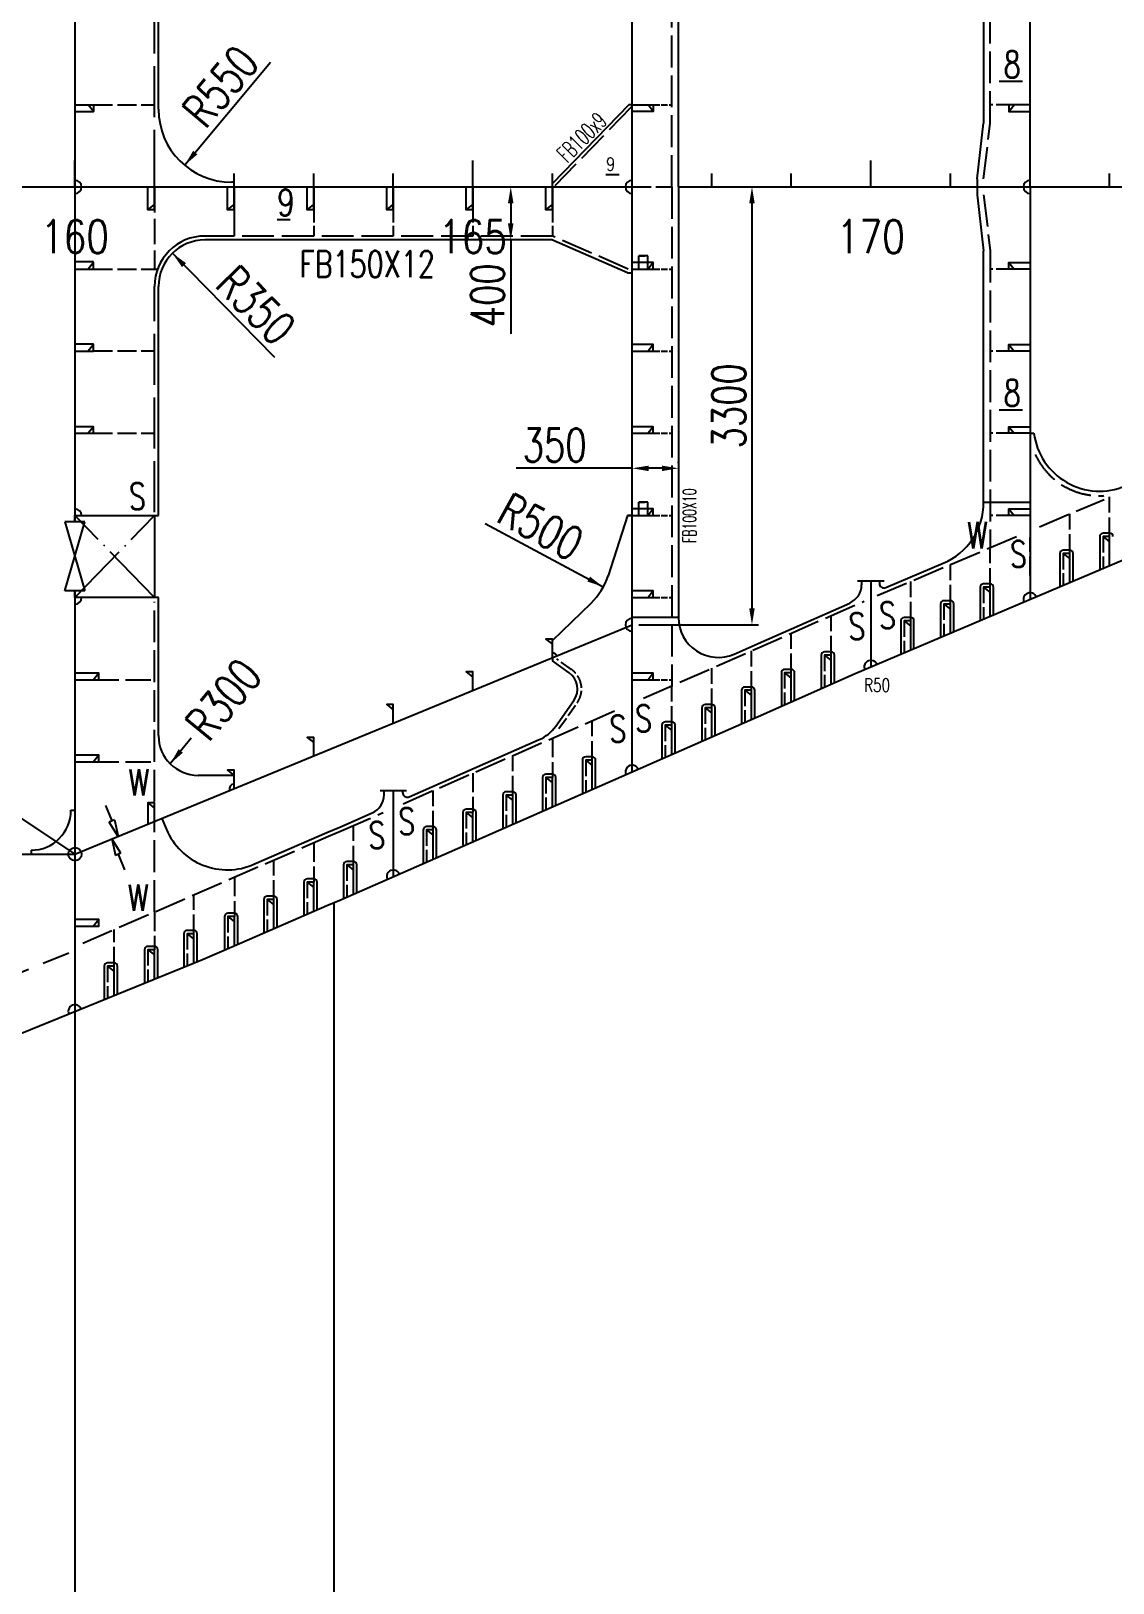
# Model space of a CAD drawing. Extents: x 373818 to 564480, y 322172 to 634257.
# Drawn here: x 544869 to 553025, y 562510 to 574205 of the extents above; entities that cross this region are included whole.
import ezdxf
from ezdxf.enums import TextEntityAlignment as Align

# ---------------------------------------------------------------- set-up
doc = ezdxf.new("R2010")
doc.units = 0
doc.header["$LTSCALE"] = 40
doc.header["$MEASUREMENT"] = 0
doc.linetypes.add('ACAD_ISO02W100', pattern=[15, 12, -3])
doc.linetypes.add('ACAD_ISO04W100', pattern=[30.5, 24, -3, 0.5, -3])
doc.layers.get('0').update_dxf_attribs({"linetype": 'CONTINUOUS'})
doc.layers.get('DEFPOINTS').update_dxf_attribs({"linetype": 'CONTINUOUS'})
for name, color, linetype in [('01CONTINUOUS', 2, 'CONTINUOUS'), ('C-CEN', 4, 'ACAD_ISO04W100'), ('C-CON', 4, 'CONTINUOUS'), ('C-DAS', 4, 'ACAD_ISO02W100'), ('FRAME', 7, 'CONTINUOUS'), ('TEXT', 9, 'CONTINUOUS'), ('Y-CON', 2, 'CONTINUOUS'), ('Y-DAS', 2, 'ACAD_ISO02W100')]:
    doc.layers.add(name, color=color, linetype=linetype)
doc.styles.add('ROMANS', font='romans.shx', dxfattribs={"width": 0.75, "height": 250, "bigfont": 'hzdx.shx'})
doc.dimstyles.new('DM-50', dxfattribs={"dimscale": 50, "dimtxt": 1, "dimasz": 2.5, "dimexe": 1, "dimexo": 1, "dimgap": 1, "dimtad": 1, "dimdec": 0, "dimdsep": 46, "dimtxsty": 'ROMANS', "dimblk1": 'CLOSEDBLANK', "dimblk2": 'CLOSEDBLANK', "dimcen": 0, "dimclrd": 1, "dimclre": 1, "dimclrt": 1, "dimadec": 0, "dimazin": 0, "dimtfac": 1, "dimtdec": 0, "dimtmove": 0, "dimatfit": 3, "dimldrblk": 'CLOSEDBLANK', "dimfxl": 0, "dimtolj": 1, "dimarcsym": 0})

# ---------------------------------------------------------------- blocks, each defined once
blk = doc.blocks.new('*D226')
at = {"color": 1, "linetype": 'ByBlock', "transparency": 16777216}
blk.add_line((569934, 574777), (569286, 574002), dxfattribs=at)
blk.add_solid([(569350, 574111), (569382, 574084), (569286, 574002)], dxfattribs=at)
at = {"layer": 'DEFPOINTS', "color": 0, "linetype": 'ByBlock', "transparency": 16777216}
for p in [(569639, 574424), (569286, 574002)]:
    blk.add_point(p, dxfattribs=at)
at = {"color": 1, "linetype": 'ByBlock', "transparency": 16777216, "insert": (569556, 574597), "char_height": 250, "attachment_point": 5, "rotation": 50.0918, "style": 'ROMANS'}
blk.add_mtext('\\A1;R550', dxfattribs=at)
blk = doc.blocks.new('_CLOSEDBLANK')
at = {"color": 0, "linetype": 'ByBlock'}
for p, q in [((-1, 0.167), (0, 0)), ((-1, 0.167), (-1, -0.167)), ((0, 0), (-1, -0.167))]:
    blk.add_line(p, q, dxfattribs=at)
blk = doc.blocks.new('*D225')
at = {"color": 1, "linetype": 'ByBlock', "transparency": 16777216}
blk.add_line((569965, 572553), (569194, 573338), dxfattribs=at)
blk.add_solid([(569296, 573264), (569266, 573234), (569194, 573338)], dxfattribs=at)
at = {"layer": 'DEFPOINTS', "color": 0, "linetype": 'ByBlock', "transparency": 16777216}
for p in [(569194, 573338), (569439, 573089)]:
    blk.add_point(p, dxfattribs=at)
at = {"color": 1, "linetype": 'ByBlock', "transparency": 16777216, "insert": (569824, 572947), "char_height": 250, "attachment_point": 5, "rotation": 314.5011, "style": 'ROMANS'}
blk.add_mtext('\\A1;R350', dxfattribs=at)
blk = doc.blocks.new('M50间断')
at = {"extrusion": (0, 0, -1)}
for points in [[(125, 0), (251, 0)], [(-252, -51), (-126, -51)]]:
    blk.add_lwpolyline(points, dxfattribs=at)
at = {"extrusion": (0, 0, -1), "xscale": 125, "yscale": 125, "zscale": 125, "rotation": 180}
blk.add_blockref('_CLOSEDBLANK', (0, 0), dxfattribs=at)
at = {"xscale": 125, "yscale": 125, "zscale": 125, "rotation": 180}
blk.add_blockref('_CLOSEDBLANK', (0, -51), dxfattribs=at)
blk = doc.blocks.new('*D223')
at = {"color": 1, "linetype": 'ByBlock', "transparency": 16777216}
blk.add_line((569336, 569684), (569177, 569491), dxfattribs=at)
blk.add_solid([(569240, 569601), (569272, 569575), (569177, 569491)], dxfattribs=at)
at = {"layer": 'DEFPOINTS', "color": 0, "linetype": 'ByBlock', "transparency": 16777216}
for p in [(569368, 569723), (569177, 569491)]:
    blk.add_point(p, dxfattribs=at)
at = {"color": 1, "linetype": 'ByBlock', "transparency": 16777216, "insert": (569579, 569977), "char_height": 250, "attachment_point": 5, "rotation": 50.3974, "style": 'ROMANS'}
blk.add_mtext('\\A1;R300', dxfattribs=at)
blk = doc.blocks.new('*D221')
at = {"color": 1, "linetype": 'ByBlock', "transparency": 16777216}
for p, q in [((572659, 571757), (572659, 571768)), ((573009, 571757), (573009, 571768)), ((572659, 571718), (571784, 571718)), ((572884, 571718), (572784, 571718))]:
    blk.add_line(p, q, dxfattribs=at)
for points in [[(572784, 571738), (572784, 571697), (572659, 571718)], [(572884, 571738), (572884, 571697), (573009, 571718)]]:
    blk.add_solid(points, dxfattribs=at)
at = {"layer": 'DEFPOINTS', "color": 0, "linetype": 'ByBlock', "transparency": 16777216}
for p in [(572659, 571707), (573009, 571718), (573009, 571707)]:
    blk.add_point(p, dxfattribs=at)
at = {"color": 1, "linetype": 'ByBlock', "transparency": 16777216, "insert": (572075, 571893), "char_height": 250, "attachment_point": 5, "style": 'ROMANS'}
blk.add_mtext('\\A1;350', dxfattribs=at)
blk = doc.blocks.new('*D224')
at = {"color": 1, "linetype": 'ByBlock', "transparency": 16777216}
blk.add_line((571552, 571303), (572442, 570824), dxfattribs=at)
blk.add_solid([(572342, 570901), (572322, 570865), (572442, 570824)], dxfattribs=at)
at = {"layer": 'DEFPOINTS', "color": 0, "linetype": 'ByBlock', "transparency": 16777216}
for p in [(572002, 571061), (572442, 570824)]:
    blk.add_point(p, dxfattribs=at)
at = {"color": 1, "linetype": 'ByBlock', "transparency": 16777216, "insert": (571970, 571277), "char_height": 250, "attachment_point": 5, "rotation": 331.6737, "style": 'ROMANS'}
blk.add_mtext('\\A1;R500', dxfattribs=at)
blk = doc.blocks.new('*D213')
at = {"color": 1, "linetype": 'ByBlock', "transparency": 16777216}
for p, q in [((571744, 573714), (571744, 573564)), ((571744, 573439), (571744, 572731))]:
    blk.add_line(p, q, dxfattribs=at)
for points in [[(571723, 573714), (571765, 573714), (571744, 573839)], [(571723, 573564), (571765, 573564), (571744, 573439)]]:
    blk.add_solid(points, dxfattribs=at)
at = {"layer": 'DEFPOINTS', "color": 0, "linetype": 'ByBlock', "transparency": 16777216}
for p in [(571744, 573839), (571744, 573439), (571744, 573439)]:
    blk.add_point(p, dxfattribs=at)
at = {"color": 1, "linetype": 'ByBlock', "transparency": 16777216, "insert": (571569, 573022), "char_height": 250, "attachment_point": 5, "rotation": 90, "style": 'ROMANS'}
blk.add_mtext('\\A1;400', dxfattribs=at)

msp = doc.modelspace()

# ---------------------------------------------------------------- linework, layer by layer
for p, q in [((548200.32, 573030.69), (548200.32, 573230.69)), ((551200.32, 573030.69), (551200.32, 573230.69)), ((545800.32, 573030.69), (545800.32, 573130.69)), ((546400.32, 573030.69), (546400.32, 573130.69)), ((547000.32, 573030.69), (547000.32, 573130.69)), ((547600.32, 573030.69), (547600.32, 573130.69)), ((548800.32, 573030.69), (548800.32, 573130.69)), ((549400.32, 573030.69), (549400.32, 573130.69)), ((550000.32, 573030.69), (550000.32, 573130.69)), ((550600.32, 573030.69), (550600.32, 573130.69)), ((551800.32, 573030.69), (551800.32, 573130.69)), ((553000.32, 573030.69), (553000.32, 573130.69)), ((526450.32, 573030.69), (545200.32, 573030.69)), ((549750.32, 573030.69), (552000.32, 573030.69)), ((552400.32, 573030.69), (556000.32, 573030.69)), ((552050.32, 570654.55), (552400.32, 570654.55)), ((553000.32, 570421.05), (552950.32, 570421.05)), ((552699.82, 570293.68), (552649.82, 570293.68)), ((552724.82, 570059.65), (552724.82, 570268.68)), ((552025.32, 570014.6), (552025.32, 569761.71)), ((552100.32, 570039.6), (552050.32, 570039.6)), ((552125.32, 569805.56), (552125.32, 570014.6)), ((551800.32, 569912.45), (551750.32, 569912.45)), ((549750.32, 569785.04), (549400.32, 569785.04)), ((551500.32, 569785.3), (551450.32, 569785.3)), ((551825.32, 569678.41), (551825.32, 569887.45)), ((551525.32, 569551.26), (551525.32, 569760.3)), ((550825.32, 569502.56), (550825.32, 569249.68)), ((550900.32, 569527.56), (550850.32, 569527.56)), ((550925.32, 569293.53), (550925.32, 569502.56)), ((550525.32, 569369.72), (550525.32, 569116.83)), ((550600.32, 569394.72), (550550.32, 569394.72)), ((550625.32, 569160.68), (550625.32, 569369.72)), ((550225.32, 569237.09), (550225.32, 568984.21)), ((550300.32, 569262.09), (550250.32, 569262.09)), ((550325.32, 569028.05), (550325.32, 569237.09)), ((549925.32, 569105.55), (549925.32, 568852.66)), ((550000.32, 569130.55), (549950.32, 569130.55)), ((550025.32, 568896.51), (550025.32, 569105.55)), ((549625.32, 568974.01), (549625.32, 568721.12)), ((549700.32, 568999.01), (549650.32, 568999.01)), ((549725.32, 568764.97), (549725.32, 568974.01)), ((549100.32, 568735.92), (549050.32, 568735.92)), ((549025.32, 568710.92), (549025.32, 568458.04)), ((549125.32, 568501.89), (549125.32, 568710.92)), ((548725.32, 568579.38), (548725.32, 568326.5)), ((548800.32, 568604.38), (548750.32, 568604.38)), ((548825.32, 568370.34), (548825.32, 568579.38)), ((548425.32, 568447.84), (548425.32, 568194.96)), ((548500.32, 568472.84), (548450.32, 568472.84)), ((548525.32, 568238.8), (548525.32, 568447.84)), ((545170.32, 568332.69), (545200.32, 568332.69)), ((548200.32, 568341.3), (548150.32, 568341.3)), ((548225.32, 568107.26), (548225.32, 568316.3)), ((547825.32, 568184.76), (547825.32, 567931.87)), ((547900.32, 568209.76), (547850.32, 568209.76)), ((547925.32, 567975.72), (547925.32, 568184.76)), ((544870.32, 568032.69), (544870.32, 568002.69)), ((547225.32, 567921.68), (547225.32, 567668.79)), ((547300.32, 567946.68), (547250.32, 567946.68)), ((547325.32, 567712.64), (547325.32, 567921.68)), ((547000.32, 567816.79), (546950.32, 567816.79)), ((547025.32, 567582.75), (547025.32, 567791.79)), ((546700.32, 567686.27), (546650.32, 567686.27)), ((546402.06, 567556.51), (546352.06, 567556.51)), ((546625.32, 567661.27), (546625.32, 567408.39)), ((546725.32, 567452.23), (546725.32, 567661.27)), ((547152.75, 567637.56), (547152.75, 559581.69)), ((546427.06, 567322.47), (546427.06, 567531.51)), ((546021.27, 567403), (546021.27, 567152.48)), ((546096.27, 567428), (546046.27, 567428)), ((546121.27, 567193.96), (546121.27, 567403)), ((545725.32, 567282.57), (545725.32, 567029.69)), ((545800.32, 567307.57), (545750.32, 567307.57)), ((545825.32, 567073.54), (545825.32, 567282.57)), ((545421.27, 567158.85), (545421.27, 566905.96)), ((545496.27, 567183.85), (545446.27, 567183.85)), ((545521.27, 566949.81), (545521.27, 567158.85)), ((545200.32, 566818.42), (545200.32, 560998.69))]:
    msp.add_line(p, q)
at = {"lineweight": -2, "ltscale": 0.5}
for p, q in [((546400.32, 573065.69), (546380.32, 573065.69)), ((546400.32, 573030.69), (546400.32, 573065.69)), ((549365.43, 572382.09), (549400.32, 572382.09)), ((552400.32, 571173.69), (552429.49, 571173.69)), ((549365.32, 570554.69), (549219.2, 570100.16)), ((549400.32, 570554.69), (549365.32, 570554.69)), ((548800.32, 569613.24), (549090.54, 569893.52)), ((545750.32, 568388.77), (545750.32, 568228.98))]:
    msp.add_line(p, q, dxfattribs=at)
at = {"color": 1, "linetype": 'ByBlock'}
for p, q in [((550304.03, 572905.69), (550304.03, 569855.69)), ((549450.32, 569730.69), (550354.03, 569730.69))]:
    msp.add_line(p, q, dxfattribs=at)
at = {"ltscale": 0.3}
for p, q in [((545275.32, 570505.87), (545125.32, 570505.87)), ((545125.32, 570505.87), (545275.32, 569985.69)), ((545125.32, 569985.69), (545275.32, 570505.87)), ((545275.32, 569985.69), (545125.32, 569985.69)), ((545380.32, 569366.69), (545200.32, 569366.69)), ((545380.32, 568747.69), (545200.32, 568747.69)), ((545380.32, 567509.69), (545200.32, 567509.69))]:
    msp.add_line(p, q, dxfattribs=at)
at = {"color": 7, "ltscale": 0.2}
for p, q in [((552925.32, 570396.05), (552925.32, 570144.26)), ((552624.82, 570268.68), (552624.82, 570018.56)), ((552025.32, 569979.6), (552025.32, 569764.47)), ((551725.32, 569892.45), (551725.32, 569640.89)), ((551425.32, 569765.3), (551425.32, 569513.74)), ((548125.32, 568321.3), (548125.32, 568069.74)), ((546925.32, 567796.79), (546925.32, 567545.23)), ((546327.06, 567531.56), (546327.06, 567280))]:
    msp.add_line(p, q, dxfattribs=at)
msp.add_circle((545200.32, 568002.69), 50)
for centre, radius, start, end in [((546380.32, 573615.69), 550, 180, 270), ((552400.32, 573030.69), 50, 90, 270), ((552950.32, 570396.05), 25, 90, 180), ((553000.32, 570396.05), 25, 0, 90), ((552649.82, 570268.68), 25, 90, 180), ((552699.82, 570268.68), 25, 0, 90), ((552050.32, 570014.6), 25, 90, 180), ((552100.32, 570014.6), 25, 0, 90), ((551750.32, 569887.45), 25, 90, 180), ((551800.32, 569887.45), 25, 0, 90), ((551450.32, 569760.3), 25, 90, 180), ((551500.32, 569760.3), 25, 0, 90), ((550850.32, 569502.56), 25, 90, 180), ((550900.32, 569502.56), 25, 0, 90), ((550550.32, 569369.72), 25, 90, 180), ((550600.32, 569369.72), 25, 0, 90), ((550250.32, 569237.09), 25, 90, 180), ((550300.32, 569237.09), 25, 0, 90), ((549950.32, 569105.55), 25, 90, 180), ((550000.32, 569105.55), 25, 0, 90), ((549650.32, 568974.01), 25, 90, 180), ((549700.32, 568974.01), 25, 0, 90), ((549050.32, 568710.92), 25, 90, 180), ((549100.32, 568710.92), 25, 0, 90), ((548750.32, 568579.38), 25, 90, 180), ((548800.32, 568579.38), 25, 0, 90), ((548450.32, 568447.84), 25, 90, 180), ((548500.32, 568447.84), 25, 0, 90), ((544870.32, 568332.69), 300, 270, 0), ((548150.32, 568316.3), 25, 90, 180), ((548200.32, 568316.3), 25, 0, 90), ((547850.32, 568184.76), 25, 90, 180), ((547900.32, 568184.76), 25, 0, 90), ((547250.32, 567921.68), 25, 90, 180), ((547300.32, 567921.68), 25, 0, 90), ((546950.32, 567791.79), 25, 90, 180), ((547000.32, 567791.79), 25, 0, 90), ((546650.32, 567661.27), 25, 90, 180), ((546700.32, 567661.27), 25, 0, 90), ((546352.06, 567531.51), 25, 90, 180), ((546402.06, 567531.51), 25, 0, 90), ((546046.27, 567403), 25, 90, 180), ((546096.27, 567403), 25, 0, 90), ((545750.32, 567282.57), 25, 90, 180), ((545800.32, 567282.57), 25, 0, 90), ((545446.27, 567158.85), 25, 90, 180), ((545496.27, 567158.85), 25, 0, 90)]:
    msp.add_arc(centre, radius, start, end)
at = {"lineweight": -2, "ltscale": 0.5}
for centre, radius, start, end in [((545200.32, 573030.69), 50, 270, 90), ((552925.32, 571238.1), 500, 187.401506, 292.968731), ((548743.19, 570253.18), 500, 314.00231, 342.179432), ((552400.32, 569921.75), 50, 22.968731, 202.968731), ((549400.32, 569730.69), 50, 90, 270), ((548800.32, 569483.71), 35, 22.561299, 90), ((546400.32, 568495.75), 35, 90, 201.375456)]:
    msp.add_arc(centre, radius, start, end, dxfattribs=at)
at = {"ltscale": 0.3}
for centre, start, end in [((549400.32, 573030.69), 90, 270), ((545200.32, 570554.69), 0, 90), ((545200.32, 569935.69), 270, 0), ((545200.32, 566818.42), 22.142558, 202.142558)]:
    msp.add_arc(centre, 50, start, end, dxfattribs=at)
at = {"color": 1, "linetype": 'ByBlock'}
for points in [[(550283.2, 572905.69), (550324.87, 572905.69), (550304.03, 573030.69)], [(550283.2, 569855.69), (550324.87, 569855.69), (550304.03, 569730.69)]]:
    msp.add_solid(points, dxfattribs=at)
at = {"layer": '01CONTINUOUS'}
for p, q in [((552400.32, 573030.69), (552400.32, 576139.64)), ((552000.32, 573090.69), (552000.32, 572970.69)), ((552000.32, 573030.69), (552400.32, 573030.69)), ((552400.32, 573030.69), (552400.32, 569921.75)), ((552400.32, 573030.69), (552400.32, 569921.75)), ((545800.32, 570554.69), (545800.32, 569935.69)), ((551100.32, 570063.15), (551300.32, 570063.15)), ((551200.32, 570063.15), (551200.32, 569413.15)), ((547500.32, 568483.22), (547700.32, 568483.22)), ((547600.32, 568483.22), (547600.32, 567833.22)), ((539200.32, 568002.69), (545200.32, 568002.69))]:
    msp.add_line(p, q, dxfattribs=at)
for points in [[(545200.32, 570505.87), (545200.32, 570554.69), (545830.32, 570554.69)], [(546400.32, 567310.75), (547100.32, 567615.29), (547196.32, 567656.07), (550350.32, 569039.01), (551081.32, 569362.71), (553600.32, 570430.34)], [(545830.32, 569935.69), (545200.32, 569935.69), (545200.32, 569985.69)], [(480700.32, 562530.69), (515850.32, 562530.69), (517850.32, 562530.69), (520911.22, 562530.69), (522967.62, 562549.69), (524200.32, 562600.79), (524350.32, 562607.29), (525700.32, 562654.49), (526115.62, 562680.59), (528466.32, 562879.69), (530850.32, 563161.64), (532670.32, 563414.52), (534996.32, 563793.58), (537350.32, 564268.02), (538789.32, 564613.64), (540600.32, 565124.84), (542047.32, 565600.25), (543850.32, 566269.07), (546161.32, 567209.47), (546400.32, 567310.75)]]:
    msp.add_lwpolyline(points, dxfattribs=at)
at = {"layer": 'C-CEN', "ltscale": 2}
msp.add_line((526450.32, 580550.69), (545200.32, 568002.69), dxfattribs=at)
at = {"layer": 'C-CEN', "ltscale": 0.5}
for p, q in [((545800.32, 569935.69), (545200.32, 570554.69)), ((545200.32, 569935.69), (545800.32, 570554.69))]:
    msp.add_line(p, q, dxfattribs=at)
at = {"layer": 'C-CON'}
for p, q in [((549750.32, 573030.69), (549750.32, 576276.34)), ((545830.32, 573615.69), (545830.32, 575506.69)), ((549375.32, 573649.69), (548800.32, 573055.69)), ((549400.32, 573649.69), (549375.32, 573649.69)), ((545340.32, 573595.84), (545200.32, 573595.84)), ((549560.32, 573599.69), (549400.32, 573599.69)), ((552240.32, 573599.69), (552400.32, 573599.69)), ((552000.32, 573090.69), (552050.32, 573511.87)), ((548800.32, 573030.69), (548800.32, 573055.69)), ((545750.32, 572857.48), (545750.32, 573030.69)), ((546350.32, 572857.48), (546350.32, 573030.69)), ((546950.32, 572857.48), (546950.32, 573030.69)), ((547550.32, 572857.48), (547550.32, 573030.69)), ((548150.32, 572857.48), (548150.32, 573030.69)), ((548750.32, 572857.48), (548750.32, 573030.69)), ((549750.32, 573030.69), (549750.32, 569785.04)), ((552000.32, 572970.69), (552050.32, 572549.52)), ((548796.35, 572630.69), (546180.32, 572630.69)), ((549365.43, 572382.09), (548796.35, 572630.69)), ((549450.32, 572512.51), (549495.08, 572512.51)), ((549520.02, 572512.51), (549450.32, 572512.51)), ((549450.32, 572411.69), (549450.32, 572512.51)), ((549520.02, 572411.31), (549520.02, 572512.51)), ((545340.32, 572465.54), (545200.32, 572465.54)), ((549560.32, 572461.69), (549400.32, 572461.69)), ((552240.32, 572461.69), (552400.32, 572461.69)), ((545830.32, 570554.69), (545830.32, 572280.69)), ((545340.32, 571846.54), (545200.32, 571846.54)), ((549560.32, 571842.69), (549400.32, 571842.69)), ((552240.32, 571842.69), (552400.32, 571842.69)), ((545340.32, 571223.69), (545200.32, 571223.69)), ((549560.32, 571223.69), (549400.32, 571223.69)), ((552240.32, 571223.69), (552400.32, 571223.69)), ((549560.32, 570604.69), (549400.32, 570604.69)), ((549520.02, 570655.51), (549450.32, 570655.51)), ((549450.32, 570655.51), (549495.08, 570655.51)), ((549450.32, 570554.69), (549450.32, 570655.51)), ((549520.02, 570554.31), (549520.02, 570655.51)), ((552240.32, 570604.69), (552400.32, 570604.69)), ((549370.32, 570554.69), (549400.32, 570554.69)), ((551130.32, 570063.15), (551130.32, 570032.04)), ((545830.32, 568895.75), (545830.32, 569935.69)), ((549560.32, 569985.69), (549400.32, 569985.69)), ((550350.32, 569589.01), (551041.05, 569894.88)), ((550170.79, 569510.3), (550350.32, 569589.01)), ((548800.32, 569483.71), (548800.32, 569458.71)), ((548925.92, 569369.87), (548800.32, 569458.71)), ((549560.32, 569366.69), (549400.32, 569366.69)), ((548824.71, 568967.02), (548961.77, 569160.78)), ((547719.38, 568435.42), (548700.26, 568865.51)), ((547719.38, 568435.42), (548700.26, 568865.51)), ((546400.32, 568595.75), (546130.32, 568595.75)), ((547670.32, 568483.22), (547670.32, 568467.47)), ((547670.32, 568483.22), (547670.32, 568467.47))]:
    msp.add_line(p, q, dxfattribs=at)
for points in [[(551264.32, 575998.24), (551264.32, 576018.26, -0.53714357), (551312.98, 576050.49), (551745.43, 575867.2, -0.30111464), (552050.32, 575406.84), (552050.32, 573511.87)], [(551264.32, 570063.15), (551264.32, 570043.12, 0.53714357), (551312.98, 570010.9), (551745.43, 570194.19, 0.30111464), (552050.32, 570654.55), (552050.32, 572549.52)], [(545854.95, 568272.03), (545890.11, 568189.12, 0.41693592), (546549.9, 567925.83), (547100.32, 568165.29), (547196.32, 568206.07), (547440.56, 568313.16, 0.29775145), (547530.32, 568450.54), (547530.32, 568483.22)]]:
    msp.add_lwpolyline(points, format="xyb", dxfattribs=at)
for centre, radius, start, end in [((546180.32, 572280.69), 380, 90, 180), ((546180.32, 572280.69), 350, 90, 180), ((550980.32, 570032.04), 150, 293.884628, 0), ((550050.32, 569785.04), 300, 180, 293.676095), ((551200.32, 569413.15), 50, 20.822172, 200.837526), ((548839.3, 569247.4), 150, 324.727676, 54.727676), ((548579.79, 569140.26), 300, 293.676095, 324.727676), ((546130.32, 568895.75), 300, 180, 270), ((549400.32, 568623.62), 50, 20.822172, 200.837526), ((547705.32, 568467.47), 35, 180, 293.676095), ((547705.32, 568467.47), 35, 180, 293.676095), ((547600.32, 567833.22), 50, 20.822172, 200.837526)]:
    msp.add_arc(centre, radius, start, end, dxfattribs=at)
at = {"layer": 'C-DAS', "ltscale": 0.5}
for p, q in [((549700.32, 573030.69), (549700.32, 576790.14)), ((552100.32, 573511.87), (552100.32, 575752.25)), ((549393.28, 573632.3), (548818.28, 573038.3)), ((552050.32, 573090.69), (552100.32, 573511.87)), ((549700.32, 573030.69), (549700.32, 569271.25)), ((552050.32, 572970.69), (552100.32, 572549.52)), ((548800.32, 572660.69), (546177.11, 572660.69)), ((549370.32, 572411.69), (548800.32, 572660.69)), ((552100.32, 572549.52), (552100.32, 570309.13)), ((545800.32, 568398.72), (545800.32, 569903.52)), ((547674.03, 568382.78), (549311.47, 569100.75)), ((547208.21, 568178.53), (547524.33, 568317.14)), ((545800.32, 567567), (545800.32, 568249.55)), ((547112.17, 568137.73), (547208.21, 568178.53)), ((545259.49, 567331.71), (547112.17, 568137.73))]:
    msp.add_line(p, q, dxfattribs=at)
at = {"layer": 'C-DAS', "ltscale": 0.8}
for p, q in [((545800.32, 573076.51), (545800.32, 575506.69)), ((545800.32, 570579.48), (545800.32, 572280.69))]:
    msp.add_line(p, q, dxfattribs=at)
at = {"layer": 'C-DAS'}
msp.add_line((546000.32, 573030.69), (549400.32, 573030.69), dxfattribs=at)
at = {"layer": 'C-DAS', "ltscale": 0.25}
for p, q in [((552950.32, 570396.05), (552950.32, 570157.05)), ((552649.82, 570268.68), (552649.82, 570026.76)), ((552050.32, 570014.6), (552050.32, 569772.67)), ((551750.32, 569887.45), (551750.32, 569645.52)), ((551450.32, 569760.3), (551450.32, 569518.38)), ((550850.32, 569502.56), (550850.32, 569260.64)), ((550550.32, 569369.72), (550550.32, 569127.8)), ((550250.32, 569237.09), (550250.32, 568995.17)), ((549950.32, 569105.55), (549950.32, 568863.63)), ((549650.32, 568974.01), (549650.32, 568732.08)), ((549050.32, 568710.92), (549050.32, 568469)), ((548750.32, 568579.38), (548750.32, 568337.46)), ((548450.32, 568447.84), (548450.32, 568205.92)), ((548150.32, 568316.3), (548150.32, 568074.38)), ((547850.32, 568184.76), (547850.32, 567942.83)), ((547250.32, 567921.68), (547250.32, 567679.75)), ((546950.32, 567791.79), (546950.32, 567549.86)), ((546650.32, 567661.27), (546650.32, 567419.35)), ((546352.06, 567531.51), (546352.06, 567289.58)), ((546046.27, 567403), (546046.27, 567162.66)), ((545750.32, 567282.57), (545750.32, 567040.65)), ((545446.27, 567158.85), (545446.27, 566916.92))]:
    msp.add_line(p, q, dxfattribs=at)
at = {"layer": 'C-DAS', "ltscale": 0.2}
for p, q in [((548943.25, 569394.36), (548831.73, 569473.23)), ((548849.21, 568949.69), (548986.26, 569143.46))]:
    msp.add_line(p, q, dxfattribs=at)
at = {"layer": 'C-DAS', "ltscale": 0.5, "flags": 128}
for points in [[(552472.29, 570469.67), (552958.49, 570675.73)], [(551248.73, 569951.08), (552353.4, 570419.28)], [(549485.89, 569177.23), (550362.42, 569561.56), (551093.25, 569885.19), (551150.54, 569909.47)]]:
    msp.add_lwpolyline(points, dxfattribs=at)
at = {"layer": 'C-DAS'}
msp.add_lwpolyline([(541450.32, 565864.11), (542047.32, 566060.25), (543850.32, 566729.07), (545154.47, 567259.76)], dxfattribs=at)
at = {"layer": 'C-DAS', "ltscale": 0.5}
msp.add_arc((552925.32, 571238.1), 535, 204.891056, 273.356184, dxfattribs=at)
at = {"layer": 'C-DAS', "ltscale": 0.2}
msp.add_arc((548839.3, 569247.4), 180, 324.727676, 54.727676, dxfattribs=at)
at = {"layer": 'DEFPOINTS', "color": 0, "linetype": 'ByBlock'}
for p in [(549400.32, 569730.69), (550304.03, 569730.69)]:
    msp.add_point(p, dxfattribs=at)
at = {"layer": 'FRAME'}
for p, q in [((545200.32, 573030.69), (545200.32, 573230.69)), ((549400.32, 573030.69), (549400.32, 573130.69))]:
    msp.add_line(p, q, dxfattribs=at)
at = {"layer": 'TEXT'}
for p, q in [((552167.65, 573827.31), (552342.37, 573827.31)), ((546723.5, 572785.57), (546823.93, 572785.57)), ((552167.65, 571351.31), (552342.37, 571351.31))]:
    msp.add_line(p, q, dxfattribs=at)
at = {"layer": 'TEXT', "lineweight": -2}
msp.add_line((549203.42, 573125.13), (549303.85, 573125.13), dxfattribs=at)
at = {"layer": 'Y-CON'}
for p, q in [((549400.32, 568622.47), (549400.32, 577438.92)), ((545200.32, 575555.52), (545200.32, 570510.69)), ((545200.32, 573030.69), (549400.32, 573030.69)), ((545800.32, 572857.48), (545800.32, 573030.69)), ((546400.32, 572857.48), (546400.32, 573030.69)), ((547000.32, 572857.48), (547000.32, 573030.69)), ((547600.32, 572857.48), (547600.32, 573030.69)), ((548200.32, 572857.48), (548200.32, 573030.69)), ((548800.32, 572857.48), (548800.32, 573030.69)), ((545200.32, 570510.69), (545200.32, 570505.87)), ((545200.32, 569985.69), (545200.32, 566818.42)), ((545200.32, 568002.69), (549400.32, 569730.69))]:
    msp.add_line(p, q, dxfattribs=at)
for points in [[(545200.32, 573649.69), (545340.32, 573649.69), (545340.32, 573599.69), (545300.32, 573649.69)], [(549400.32, 573649.69), (549560.32, 573649.69), (549560.32, 573599.69), (549520.32, 573649.69)], [(552400.32, 573649.69), (552240.32, 573649.69), (552240.32, 573599.69), (552280.32, 573649.69)], [(545800.32, 573030.69), (545800.32, 572857.48), (545750.32, 572857.48), (545800.32, 572897.48)], [(546400.32, 573030.69), (546400.32, 572857.48), (546350.32, 572857.48), (546400.32, 572897.48)], [(547000.32, 573030.69), (547000.32, 572857.48), (546950.32, 572857.48), (547000.32, 572897.48)], [(547600.32, 573030.69), (547600.32, 572857.48), (547550.32, 572857.48), (547600.32, 572897.48)], [(548200.32, 573030.69), (548200.32, 572857.48), (548150.32, 572857.48), (548200.32, 572897.48)], [(548800.32, 573030.69), (548800.32, 572857.48), (548750.32, 572857.48), (548800.32, 572897.48)], [(545200.32, 572411.69), (545340.32, 572411.69), (545340.32, 572461.69), (545300.32, 572411.69)], [(549400.32, 572411.69), (549560.32, 572411.69), (549560.32, 572461.69), (549520.32, 572411.69)], [(552400.32, 572411.69), (552240.32, 572411.69), (552240.32, 572461.69), (552280.32, 572411.69)], [(545200.32, 571792.69), (545340.32, 571792.69), (545340.32, 571842.69), (545300.32, 571792.69)], [(549400.32, 571792.69), (549560.32, 571792.69), (549560.32, 571842.69), (549520.32, 571792.69)], [(552400.32, 571792.69), (552240.32, 571792.69), (552240.32, 571842.69), (552280.32, 571792.69)], [(545200.32, 571173.69), (545340.32, 571173.69), (545340.32, 571223.69), (545300.32, 571173.69)], [(549400.32, 571173.69), (549560.32, 571173.69), (549560.32, 571223.69), (549520.32, 571173.69)], [(552400.32, 571173.69), (552240.32, 571173.69), (552240.32, 571223.69), (552280.32, 571173.69)], [(549400.32, 570554.69), (549560.32, 570554.69), (549560.32, 570604.69), (549520.32, 570554.69)], [(552400.32, 570554.69), (552240.32, 570554.69), (552240.32, 570604.69), (552280.32, 570554.69)], [(553000.32, 570176.05), (553000.32, 570396.05), (552950.32, 570396.05), (553000.32, 570356.05)], [(552699.82, 570048.68), (552699.82, 570268.68), (552649.82, 570268.68), (552699.82, 570228.68)], [(552100.32, 569794.6), (552100.32, 570014.6), (552050.32, 570014.6), (552100.32, 569974.6)], [(549400.32, 569935.69), (549560.32, 569935.69), (549560.32, 569985.69), (549520.32, 569935.69)], [(551800.32, 569667.45), (551800.32, 569887.45), (551750.32, 569887.45), (551800.32, 569847.45)], [(551500.32, 569540.3), (551500.32, 569760.3), (551450.32, 569760.3), (551500.32, 569720.3)], [(551500.32, 569540.3), (551500.32, 569760.3), (551450.32, 569760.3), (551500.32, 569720.3)], [(548800.32, 569483.71), (548800.32, 569623.71), (548750.32, 569623.71), (548800.32, 569583.71)], [(550900.32, 569282.56), (550900.32, 569502.56), (550850.32, 569502.56), (550900.32, 569462.56)], [(545200.32, 569316.69), (545380.32, 569316.69), (545380.32, 569366.69), (545340.32, 569316.69)], [(548200.32, 569236.72), (548200.32, 569376.72), (548150.32, 569376.72), (548200.32, 569336.72)], [(549400.32, 569316.69), (549560.32, 569316.69), (549560.32, 569366.69), (549520.32, 569316.69)], [(550600.32, 569149.72), (550600.32, 569369.72), (550550.32, 569369.72), (550600.32, 569329.72)], [(550300.32, 569017.09), (550300.32, 569237.09), (550250.32, 569237.09), (550300.32, 569197.09)], [(547600.32, 568989.73), (547600.32, 569129.73), (547550.32, 569129.73), (547600.32, 569089.73)], [(550000.32, 568885.55), (550000.32, 569105.55), (549950.32, 569105.55), (550000.32, 569065.55)], [(549700.32, 568754.01), (549700.32, 568974.01), (549650.32, 568974.01), (549700.32, 568934.01)], [(547000.32, 568742.74), (547000.32, 568882.74), (546950.32, 568882.74), (547000.32, 568842.74)], [(545200.32, 568697.69), (545380.32, 568697.69), (545380.32, 568747.69), (545340.32, 568697.69)], [(546400.32, 568495.75), (546400.32, 568635.75), (546350.32, 568635.75), (546400.32, 568595.75)], [(549100.32, 568490.92), (549100.32, 568710.92), (549050.32, 568710.92), (549100.32, 568670.92)], [(548800.32, 568359.38), (548800.32, 568579.38), (548750.32, 568579.38), (548800.32, 568539.38)], [(545800.32, 568248.77), (545800.32, 568388.77), (545750.32, 568388.77), (545800.32, 568348.77)], [(548500.32, 568227.84), (548500.32, 568447.84), (548450.32, 568447.84), (548500.32, 568407.84)], [(548200.32, 568096.3), (548200.32, 568316.3), (548150.32, 568316.3), (548200.32, 568276.3)], [(547900.32, 567964.76), (547900.32, 568184.76), (547850.32, 568184.76), (547900.32, 568144.76)], [(547300.32, 567701.68), (547300.32, 567921.68), (547250.32, 567921.68), (547300.32, 567881.68)], [(547000.32, 567571.79), (547000.32, 567791.79), (546950.32, 567791.79), (547000.32, 567751.79)], [(546700.32, 567441.27), (546700.32, 567661.27), (546650.32, 567661.27), (546700.32, 567621.27)], [(545200.32, 567459.69), (545380.32, 567459.69), (545380.32, 567509.69), (545340.32, 567459.69)], [(546402.06, 567311.51), (546402.06, 567531.51), (546352.06, 567531.51), (546402.06, 567491.51)], [(546096.27, 567183), (546096.27, 567403), (546046.27, 567403), (546096.27, 567363)], [(545800.32, 567062.57), (545800.32, 567282.57), (545750.32, 567282.57), (545800.32, 567242.57)], [(545496.27, 566938.85), (545496.27, 567158.85), (545446.27, 567158.85), (545496.27, 567118.85)]]:
    msp.add_lwpolyline(points, dxfattribs=at)
at = {"layer": 'Y-DAS', "ltscale": 0.3}
for p, q in [((545340.32, 573649.69), (545800.32, 573649.69)), ((549400.32, 573030.69), (549700.32, 573030.69)), ((545340.32, 572411.69), (545823.61, 572411.69)), ((545340.32, 571796.54), (545800.32, 571796.54)), ((545340.32, 571173.69), (545800.32, 571173.69)), ((553000.32, 570396.05), (553000.32, 570693.95)), ((552699.82, 570268.68), (552699.82, 570566.1)), ((552400.32, 570101.75), (552400.32, 570389.16)), ((552100.32, 570014.6), (552100.32, 570312.01)), ((551800.32, 569887.45), (551800.32, 570184.87)), ((551500.32, 569760.3), (551500.32, 570057.72)), ((550900.32, 569502.56), (550900.32, 569799.75)), ((550600.32, 569369.72), (550600.32, 569666.91)), ((550300.32, 569237.09), (550300.32, 569534.33)), ((550000.32, 569105.55), (550000.32, 569402.79)), ((549700.32, 568974.01), (549700.32, 569271.25)), ((549100.32, 568710.92), (549100.32, 569008.17)), ((548800.32, 568876.63), (548800.32, 568579.38)), ((548500.32, 568447.84), (548500.32, 568745.08)), ((548200.32, 568613.54), (548200.32, 568316.3)), ((547900.32, 568184.76), (547900.32, 568482)), ((547300.32, 567921.68), (547300.32, 568218.92)), ((547000.32, 568089.07), (547000.32, 567791.79)), ((546700.32, 567661.27), (546700.32, 567958.55)), ((546402.06, 567828.79), (546402.06, 567531.51)), ((546096.27, 567403), (546096.27, 567695.76)), ((545800.32, 567567), (545800.32, 567282.57)), ((545496.27, 567158.85), (545496.27, 567434.72))]:
    msp.add_line(p, q, dxfattribs=at)
at = {"layer": 'Y-DAS', "ltscale": 0.1}
for p, q in [((549560.32, 573649.69), (549700.32, 573649.69)), ((549560.32, 572411.69), (549700.32, 572411.69)), ((549560.32, 571792.69), (549700.32, 571792.69)), ((549560.32, 571173.69), (549700.32, 571173.69)), ((549560.32, 570554.69), (549700.32, 570554.69)), ((549560.32, 569935.69), (549700.32, 569935.69)), ((549560.32, 569316.69), (549700.32, 569316.69))]:
    msp.add_line(p, q, dxfattribs=at)
at = {"layer": 'Y-DAS', "ltscale": 0.2}
for p, q in [((552240.32, 573649.69), (552100.32, 573649.69)), ((546400.32, 573030.69), (546400.32, 572660.69)), ((546400.32, 572857.48), (546400.32, 572660.69)), ((547000.32, 572857.48), (547000.32, 572660.69)), ((547600.32, 572857.48), (547600.32, 572660.69)), ((548200.32, 572857.48), (548200.32, 572660.69)), ((548800.32, 572857.48), (548800.32, 572660.69)), ((552240.32, 572411.69), (552100.32, 572411.69)), ((552240.32, 571792.69), (552100.32, 571792.69)), ((552240.32, 571173.69), (552100.32, 571173.69)), ((552240.32, 570554.69), (552100.32, 570554.69))]:
    msp.add_line(p, q, dxfattribs=at)
at = {"layer": 'Y-DAS', "ltscale": 0.4}
for p, q in [((545800.32, 573030.69), (545800.32, 572411.69)), ((545340.32, 569316.69), (545800.32, 569316.69)), ((545340.32, 568697.69), (545800.32, 568697.69))]:
    msp.add_line(p, q, dxfattribs=at)

# ---------------------------------------------------------------- block references
at = {"lineweight": -2, "ltscale": 0.5, "rotation": 112.3636660154713}
msp.add_blockref('M50间断', (545478.39, 568117.1), dxfattribs=at)

# ---------------------------------------------------------------- texts
at = {"lineweight": -2, "style": 'ROMANS', "width": 0.6}
msp.add_text('FB100x9', height=125, rotation=45.025086, dxfattribs=at).set_placement((548911.03, 573206.63))
at = {"color": 1, "linetype": 'ByBlock', "insert": (550129.03, 571380.69), "char_height": 250, "attachment_point": 5, "rotation": 90, "style": 'ROMANS'}
msp.add_mtext('\\A1;3300', dxfattribs=at)
at = {"layer": 'FRAME', "style": 'ROMANS', "width": 0.8}
for s, p in [('160', (545200.32, 572655.69)), ('165', (548200.32, 572655.69)), ('170', (551200.32, 572655.69))]:
    msp.add_text(s, height=250, dxfattribs=at).set_placement(p, align=Align.MIDDLE)
at = {"layer": 'TEXT', "style": 'ROMANS', "width": 0.75}
for s, height, p in [('8', 200, (552201.37, 573853.67)), ('9', 200, (546726.21, 572813.47)), ('FB150X12', 200, (546891.27, 572349.45)), ('8', 200, (552201.37, 571377.67)), ('S', 200, (545606.32, 570598.88)), ('W', 200, (551925.98, 570306.67)), ('S', 200, (552247.45, 570164.13)), ('S', 200, (552247.45, 570164.13)), ('S', 200, (551260.47, 569702.57)), ('S', 200, (551030.11, 569619.66)), ('R50', 100, (551149.06, 569226.9)), ('S', 200, (549422.34, 568925.47)), ('S', 200, (549227.95, 568846.94)), ('W', 200, (545604.8, 568443.91)), ('S', 200, (547636.72, 568150.23)), ('S', 200, (547411.51, 568046.04)), ('W', 200, (545599.89, 567574.91))]:
    msp.add_text(s, height=height, dxfattribs=at).set_placement(p)
at = {"layer": 'TEXT', "lineweight": -2, "style": 'ROMANS', "width": 0.75}
msp.add_text('9', height=100, dxfattribs=at).set_placement((549206.13, 573153.03))
at = {"layer": 'TEXT', "style": 'ROMANS', "width": 0.6}
msp.add_text('FB100X10', height=100, rotation=90, dxfattribs=at).set_placement((549882.68, 570348.95))

# ---------------------------------------------------------------- dimensions: what is measured, and where the dimension line sits
at = {"lineweight": -2, "ltscale": 0.5}
for center, mpoint, picture, middle in [((546380.32, 573615.69), (546027.46, 573193.8), '*D226', (546431.87, 573677.33)), ((546180.32, 572280.69), (545935, 572530.33), '*D225', (546440.18, 572016.27)), ((548743.19, 570253.18), (549183.32, 570015.93), '*D224', (548628.45, 570315.03))]:
    dim = msp.add_radius_dim(center=center, mpoint=mpoint, dimstyle='DM-50', dxfattribs=at)
    dim.commit()
    dim.dimension.update_dxf_attribs({"geometry": picture, "text_midpoint": middle, "dimtype": 164, "insert": (-23258.55, -807.88)})
at = {"color": 0}
dim = msp.add_linear_dim(base=(548485.18, 572630.69), p1=(548485.18, 573030.69), p2=(548485.18, 572630.69), angle=90, dimstyle='DM-50', dxfattribs=at)
dim.commit()
dim.dimension.update_dxf_attribs({"geometry": '*D213', "text_midpoint": (548310.18, 572214.62), "insert": (-23258.55, -807.88)})
dim = msp.add_linear_dim(base=(549750.32, 570909.72), p1=(549400.32, 570899.13), p2=(549750.32, 570899.13), dimstyle='DM-50', dxfattribs=at)
dim.commit()
dim.dimension.update_dxf_attribs({"geometry": '*D221', "text_midpoint": (548816.12, 570909.72), "dimtype": 160, "insert": (-23258.55, -807.88)})
at = {"lineweight": -2, "ltscale": 0.5}
dim = msp.add_radius_dim(center=(546109.43, 568914.77), mpoint=(545918.19, 568683.62), dimstyle='DM-50', override={"dimtmove": 1, "dimatfit": 3}, dxfattribs=at)
dim.commit()
dim.dimension.update_dxf_attribs({"geometry": '*D223', "text_midpoint": (546320.01, 569169.3), "dimtype": 164, "insert": (-23258.55, -807.88)})

doc.saveas('drawing.dxf')
